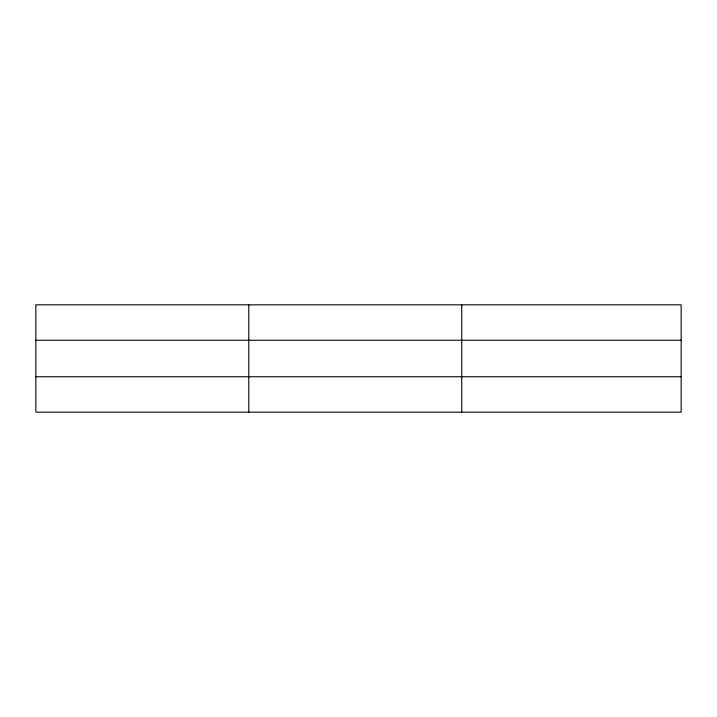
<?xml version="1.0" encoding="UTF-8"?>
<svg xmlns="http://www.w3.org/2000/svg" width="717" height="717" viewBox="0 0 717 717"><rect width="100%" height="100%" fill="white"/><g stroke="black" fill="none" stroke-linecap="round" stroke-linejoin="round"><path stroke-width="1.08" d="M248.799 304.833L248.799 412.167M461.748 304.833L461.748 412.167M681.15 376.748L681.15 412.167L35.85 412.167L35.85 304.833L681.15 304.833L681.15 376.748L35.85 376.748M35.85 340.252L681.15 340.252"/></g></svg>
